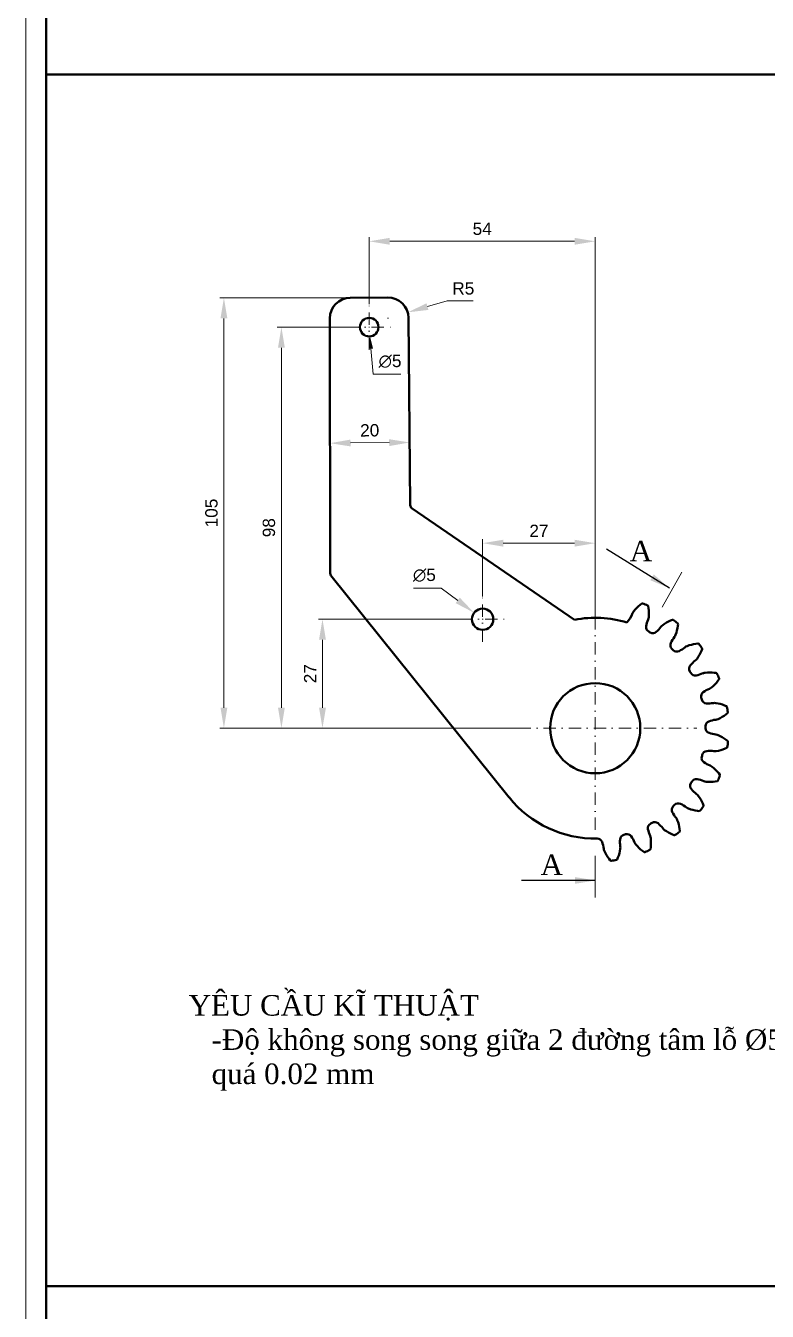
# Model space of a CAD drawing. Header units: inches. Extents: x -122986 to 27550, y -4965 to 6170.
# Drawn here: x 5348.4 to 5529, y 569.1 to 882.1 of the extents above; entities that cross this region are included whole.
import ezdxf

# ---------------------------------------------------------------- set-up
doc = ezdxf.new("R2010")
doc.units = ezdxf.units.IN
doc.header["$LTSCALE"] = 2
doc.header["$MEASUREMENT"] = 0
doc.linetypes.add('DASHDOT', pattern=[1, 0.5, -0.25, 0, -0.25])
for name, color, linetype, lineweight in [('1 Kich Thước', 7, 'Continuous', 15), ('1 mãnh', 7, 'Continuous', 5), ('1 Đường Tâm', 50, 'DASHDOT', 9), ('1 Đậm', 7, 'Continuous', 50)]:
    doc.layers.add(name, color=color, linetype=linetype, lineweight=lineweight)
doc.styles.add('ISO-25', font='times.ttf', dxfattribs={"height": 2})
doc.styles.add('tinh', font='arial.ttf')
doc.dimstyles.new('ISO-25', dxfattribs={"dimtxt": 2.5, "dimasz": 2.5, "dimexe": 1.25, "dimexo": 0.625, "dimtad": 1, "dimtxsty": 'Standard', "dimcen": 8.5, "dimadec": 0, "dimazin": 0, "dimtfac": 1, "dimtmove": 0, "dimatfit": 3, "dimfxl": 1, "dimarcsym": 0})
doc.dimstyles.new('Tịnh', dxfattribs={"dimtxt": 0.3, "dimasz": 1.5, "dimexe": 1, "dimexo": 0.0625, "dimgap": 0.4, "dimtad": 1, "dimtoh": 1, "dimzin": 0, "dimdsep": 46, "dimtxsty": 'tinh', "dimcen": 0.09, "dimclrd": 256, "dimclre": 256, "dimclrt": 4, "dimadec": 0, "dimazin": 0, "dimtfac": 1, "dimtofl": 0, "dimtmove": 0, "dimatfit": 3, "dimfxl": 1, "dimtfillclr": 4, "dimtolj": 1, "dimtzin": 0, "dimlwd": -1, "dimlwe": -1, "dimarcsym": 0})

# ---------------------------------------------------------------- blocks, each defined once
blk = doc.blocks.new('*D255')
at = {"layer": '1 Kich Thước', "ltscale": 15, "transparency": 16777216}
for p, q in [((5432.02, 814.28), (5432.02, 830.63)), ((5437.02, 829.63), (5482.05, 829.63)), ((5487.05, 735.9), (5487.05, 830.63))]:
    blk.add_line(p, q, dxfattribs=at)
for points in [[(5437.02, 830.46), (5437.02, 828.79), (5432.02, 829.63)], [(5482.05, 830.46), (5482.05, 828.79), (5487.05, 829.63)]]:
    blk.add_solid(points, dxfattribs=at)
at = {"layer": 'Defpoints', "color": 0, "ltscale": 15, "transparency": 16777216}
for p in [(5487.05, 829.63), (5432.02, 814.22), (5487.05, 735.83)]:
    blk.add_point(p, dxfattribs=at)
at = {"layer": '1 Kich Thước', "color": 4, "ltscale": 15, "transparency": 16777216, "insert": (5459.54, 832.65), "char_height": 3, "attachment_point": 5, "style": 'tinh'}
blk.add_mtext('\\A1;54', dxfattribs=at)
blk = doc.blocks.new('*D256')
at = {"layer": '1 Kich Thước', "ltscale": 15, "transparency": 16777216}
for p, q in [((5422.48, 779.89), (5422.47, 781.47)), ((5427.48, 780.52), (5436.88, 780.61)), ((5441.89, 780.07), (5441.87, 781.65))]:
    blk.add_line(p, q, dxfattribs=at)
for points in [[(5427.47, 781.35), (5427.48, 779.69), (5422.48, 780.47)], [(5436.88, 781.44), (5436.89, 779.77), (5441.88, 780.65)]]:
    blk.add_solid(points, dxfattribs=at)
at = {"layer": 'Defpoints', "color": 0, "ltscale": 15, "transparency": 16777216}
for p in [(5422.48, 779.83), (5441.88, 780.65), (5441.89, 780.01)]:
    blk.add_point(p, dxfattribs=at)
at = {"layer": '1 Kich Thước', "color": 4, "ltscale": 15, "transparency": 16777216, "insert": (5432.15, 783.59), "char_height": 3, "attachment_point": 5, "rotation": 0.5329, "style": 'tinh'}
blk.add_mtext('\\A1;20', dxfattribs=at)
blk = doc.blocks.new('*D257')
at = {"layer": '1 Kich Thước', "ltscale": 15, "transparency": 16777216}
for p, q in [((5431.93, 808.72), (5432.11, 808.72)), ((5432.02, 808.63), (5432.02, 808.81)), ((5432.97, 797.28), (5432.46, 803.49)), ((5439.72, 797.28), (5432.97, 797.28))]:
    blk.add_line(p, q, dxfattribs=at)
blk.add_solid([(5432.96, 803.53), (5431.96, 803.45), (5432.21, 806.48)], dxfattribs=at)
at = {"layer": 'Defpoints', "color": 0, "ltscale": 15, "transparency": 16777216}
for p in [(5431.84, 810.96), (5432.21, 806.48)]:
    blk.add_point(p, dxfattribs=at)
at = {"layer": '1 Kich Thước', "color": 4, "ltscale": 15, "transparency": 16777216, "insert": (5437.1, 800.4), "char_height": 3, "attachment_point": 5, "style": 'tinh'}
blk.add_mtext('\\A1;∅5', dxfattribs=at)
blk = doc.blocks.new('*D258')
at = {"layer": '1 Kich Thước', "ltscale": 15, "transparency": 16777216}
for p, q in [((5442.83, 745.2), (5449.58, 745.2)), ((5449.58, 745.2), (5453.58, 742.19)), ((5459.56, 737.62), (5459.74, 737.62)), ((5459.65, 737.53), (5459.65, 737.71))]:
    blk.add_line(p, q, dxfattribs=at)
blk.add_solid([(5454.08, 742.86), (5453.08, 741.53), (5457.57, 739.18)], dxfattribs=at)
at = {"layer": 'Defpoints', "color": 0, "ltscale": 15, "transparency": 16777216}
for p in [(5457.57, 739.18), (5461.72, 736.06)]:
    blk.add_point(p, dxfattribs=at)
at = {"layer": '1 Kich Thước', "color": 4, "ltscale": 15, "transparency": 16777216, "insert": (5445.46, 748.32), "char_height": 3, "attachment_point": 5, "style": 'tinh'}
blk.add_mtext('\\A1;∅5', dxfattribs=at)
blk = doc.blocks.new('*D259')
at = {"layer": '1 Kich Thước', "ltscale": 15, "transparency": 16777216}
for p, q in [((5459.65, 743.18), (5459.65, 757.13)), ((5464.65, 756.13), (5482.05, 756.13)), ((5487.05, 743.18), (5487.05, 757.13))]:
    blk.add_line(p, q, dxfattribs=at)
for points in [[(5464.65, 756.96), (5464.65, 755.29), (5459.65, 756.13)], [(5482.05, 756.96), (5482.05, 755.29), (5487.05, 756.13)]]:
    blk.add_solid(points, dxfattribs=at)
at = {"layer": 'Defpoints', "color": 0, "ltscale": 15, "transparency": 16777216}
for p in [(5487.05, 756.13), (5459.65, 743.12), (5487.05, 743.12)]:
    blk.add_point(p, dxfattribs=at)
at = {"layer": '1 Kich Thước', "color": 4, "ltscale": 15, "transparency": 16777216, "insert": (5473.35, 759.13), "char_height": 3, "attachment_point": 5, "style": 'tinh'}
blk.add_mtext('\\A1;27', dxfattribs=at)
blk = doc.blocks.new('*D260')
at = {"layer": '1 Kich Thước', "ltscale": 15, "transparency": 16777216}
for p, q in [((5427.32, 815.86), (5395.65, 815.86)), ((5396.65, 810.86), (5396.65, 716.08)), ((5470.49, 711.08), (5395.65, 711.08))]:
    blk.add_line(p, q, dxfattribs=at)
for points in [[(5395.82, 810.86), (5397.49, 810.86), (5396.65, 815.86)], [(5395.82, 716.08), (5397.49, 716.08), (5396.65, 711.08)]]:
    blk.add_solid(points, dxfattribs=at)
at = {"layer": 'Defpoints', "color": 0, "ltscale": 15, "transparency": 16777216}
for p in [(5427.38, 815.86), (5396.65, 711.08), (5470.55, 711.08)]:
    blk.add_point(p, dxfattribs=at)
at = {"layer": '1 Kich Thước', "color": 4, "ltscale": 15, "transparency": 16777216, "insert": (5393.62, 763.47), "char_height": 3, "attachment_point": 5, "rotation": 90, "style": 'tinh'}
blk.add_mtext('\\A1;105', dxfattribs=at)
blk = doc.blocks.new('*D261')
at = {"layer": '1 Kich Thước', "ltscale": 15, "transparency": 16777216}
for p, q in [((5426.46, 808.72), (5409.65, 808.72)), ((5410.65, 803.72), (5410.65, 716.08)), ((5426.46, 711.08), (5409.65, 711.08))]:
    blk.add_line(p, q, dxfattribs=at)
for points in [[(5409.82, 803.72), (5411.49, 803.72), (5410.65, 808.72)], [(5409.82, 716.08), (5411.49, 716.08), (5410.65, 711.08)]]:
    blk.add_solid(points, dxfattribs=at)
at = {"layer": 'Defpoints', "color": 0, "ltscale": 15, "transparency": 16777216}
for p in [(5426.52, 808.72), (5410.65, 711.08), (5426.52, 711.08)]:
    blk.add_point(p, dxfattribs=at)
at = {"layer": '1 Kich Thước', "color": 4, "ltscale": 15, "transparency": 16777216, "insert": (5407.62, 759.9), "char_height": 3, "attachment_point": 5, "rotation": 90, "style": 'tinh'}
blk.add_mtext('\\A1;98', dxfattribs=at)
blk = doc.blocks.new('*D262')
at = {"layer": '1 Kich Thước', "ltscale": 15, "transparency": 16777216}
for p, q in [((5454.09, 737.62), (5419.65, 737.62)), ((5420.65, 732.62), (5420.65, 716.08)), ((5454.09, 711.08), (5419.65, 711.08))]:
    blk.add_line(p, q, dxfattribs=at)
for points in [[(5419.82, 732.62), (5421.49, 732.62), (5420.65, 737.62)], [(5419.82, 716.08), (5421.49, 716.08), (5420.65, 711.08)]]:
    blk.add_solid(points, dxfattribs=at)
at = {"layer": 'Defpoints', "color": 0, "ltscale": 15, "transparency": 16777216}
for p in [(5454.15, 737.62), (5420.65, 711.08), (5454.15, 711.08)]:
    blk.add_point(p, dxfattribs=at)
at = {"layer": '1 Kich Thước', "color": 4, "ltscale": 15, "transparency": 16777216, "insert": (5417.65, 724.35), "char_height": 3, "attachment_point": 5, "rotation": 90, "style": 'tinh'}
blk.add_mtext('\\A1;27', dxfattribs=at)
blk = doc.blocks.new('*D217')
at = {"layer": '1 mãnh', "ltscale": 15, "transparency": 16777216}
for p, q in [((5451.01, 815.11), (5446.21, 813.72)), ((5457.37, 815.11), (5451.01, 815.11)), ((5436.51, 810.94), (5436.69, 810.94)), ((5436.6, 810.85), (5436.6, 811.03))]:
    blk.add_line(p, q, dxfattribs=at)
blk.add_solid([(5445.98, 814.52), (5446.44, 812.92), (5441.41, 812.33)], dxfattribs=at)
at = {"layer": 'Defpoints', "color": 0, "ltscale": 15, "transparency": 16777216}
for p in [(5436.6, 810.94), (5441.41, 812.33)]:
    blk.add_point(p, dxfattribs=at)
at = {"layer": '1 mãnh', "color": 4, "lineweight": 25, "ltscale": 15, "transparency": 16777216, "insert": (5454.94, 818.14), "char_height": 3, "attachment_point": 5, "style": 'tinh'}
blk.add_mtext('\\A1;R5', dxfattribs=at)

msp = doc.modelspace()

# ---------------------------------------------------------------- linework, layer by layer
at = {"layer": '1 mãnh', "lineweight": 13, "ltscale": 15}
for p, q in [((5503.389, 740.536), (5508.141, 749.052)), ((5487.049, 679.978), (5487.049, 669.869))]:
    msp.add_line(p, q, dxfattribs=at)
at = {"layer": '1 mãnh', "ltscale": 15}
msp.add_lwpolyline([(5348.394, 1460.226), (5348.394, 271.226), (6189.394, 271.226), (6189.394, 1460.226)], close=True, dxfattribs=at)
at = {"layer": '1 Đường Tâm', "lineweight": 9, "ltscale": 3}
for p, q in [((5432.025, 803.222), (5432.025, 814.222)), ((5426.525, 808.722), (5437.525, 808.722)), ((5459.648, 732.119), (5459.648, 743.119)), ((5454.148, 737.619), (5465.148, 737.619)), ((5487.048, 686.333), (5487.048, 735.833)), ((5462.298, 711.083), (5511.798, 711.083))]:
    msp.add_line(p, q, dxfattribs=at)
at = {"layer": '1 Đậm', "lineweight": 50, "ltscale": 15}
for p, q in [((5353.394, 870.226), (6183.394, 870.226)), ((5422.712, 748.243), (5466.098, 694.249)), ((5353.394, 575.226), (6183.394, 575.226))]:
    msp.add_line(p, q, dxfattribs=at)
at = {"layer": '1 Đậm', "lineweight": 50}
for p, q in [((5436.557, 815.945), (5427.385, 815.862)), ((5422.43, 810.85), (5422.536, 748.809)), ((5441.602, 810.99), (5442.026, 765.405)), ((5442.461, 764.589), (5482.044, 737.488)), ((5498.368, 741.428), (5498.001, 741.15)), ((5500.038, 740.328), (5499.966, 740.783)), ((5505.837, 737.464), (5505.409, 737.291)), ((5507.164, 735.969), (5507.213, 736.428)), ((5512.025, 731.703), (5511.567, 731.645)), ((5512.92, 729.915), (5513.086, 730.345)), ((5516.51, 724.536), (5516.053, 724.599)), ((5516.912, 722.577), (5517.184, 722.95)), ((5518.988, 716.452), (5518.563, 716.631)), ((5518.869, 714.456), (5519.228, 714.745)), ((5519.289, 708.002), (5518.925, 708.285)), ((5518.658, 706.105), (5519.08, 706.292)), ((5516.293, 698.093), (5516.748, 698.164)), ((5517.393, 699.762), (5517.115, 700.13)), ((5513.429, 692.294), (5513.256, 692.721)), ((5511.934, 690.966), (5512.393, 690.918)), ((5507.667, 686.106), (5507.61, 686.564)), ((5487.29, 684.209), (5487.518, 684.212)), ((5505.879, 685.211), (5506.31, 685.045)), ((5490.42, 679.261), (5490.71, 678.902)), ((5492.416, 679.143), (5492.596, 679.568)), ((5498.542, 681.218), (5498.914, 680.947)), ((5500.5, 681.62), (5500.564, 682.077))]:
    msp.add_line(p, q, dxfattribs=at)
at = {"layer": '1 Đậm', "ltscale": 0.2}
msp.add_lwpolyline([(5353.394, 1434.226), (5353.394, 276.226), (6183.394, 276.226), (6183.394, 1434.226)], close=True, dxfattribs=at)
at = {"layer": '1 Đậm', "lineweight": 50}
for points in [[(5498.603, 741.459), (5498.523, 741.475), (5498.443, 741.465), (5498.368, 741.428)], [(5499.966, 740.783), (5499.938, 740.862), (5499.885, 740.927), (5499.818, 740.969)], [(5506.072, 737.433), (5505.999, 737.47), (5505.918, 737.481), (5505.837, 737.464)], [(5507.213, 736.428), (5507.206, 736.511), (5507.171, 736.588), (5507.118, 736.645)], [(5512.243, 731.612), (5512.182, 731.666), (5512.107, 731.697), (5512.025, 731.703)], [(5513.086, 730.345), (5513.1, 730.427), (5513.087, 730.51), (5513.05, 730.579)], [(5516.698, 724.391), (5516.653, 724.459), (5516.589, 724.509), (5516.51, 724.536)], [(5517.184, 722.95), (5517.219, 723.025), (5517.228, 723.109), (5517.21, 723.185)], [(5519.132, 716.264), (5519.106, 716.341), (5519.057, 716.406), (5518.988, 716.452)], [(5519.228, 714.745), (5519.282, 714.809), (5519.312, 714.888), (5519.315, 714.966)], [(5519.38, 707.783), (5519.375, 707.864), (5519.344, 707.94), (5519.289, 708.002)], [(5519.08, 706.292), (5519.148, 706.339), (5519.197, 706.408), (5519.22, 706.482)], [(5516.748, 698.164), (5516.827, 698.193), (5516.892, 698.246), (5516.933, 698.312)], [(5517.424, 699.527), (5517.44, 699.607), (5517.43, 699.688), (5517.393, 699.762)], [(5513.398, 692.059), (5513.434, 692.132), (5513.445, 692.213), (5513.429, 692.294)], [(5512.393, 690.918), (5512.476, 690.925), (5512.553, 690.959), (5512.61, 691.012)], [(5507.577, 685.887), (5507.63, 685.948), (5507.662, 686.023), (5507.667, 686.106)], [(5506.31, 685.045), (5506.392, 685.03), (5506.475, 685.044), (5506.544, 685.08)], [(5498.914, 680.947), (5498.99, 680.911), (5499.074, 680.903), (5499.15, 680.92)], [(5500.356, 681.433), (5500.424, 681.478), (5500.474, 681.542), (5500.5, 681.62)], [(5490.71, 678.902), (5490.774, 678.849), (5490.853, 678.819), (5490.931, 678.816)], [(5492.228, 678.998), (5492.306, 679.024), (5492.37, 679.074), (5492.416, 679.143)]]:
    msp.add_lwpolyline(points, dxfattribs=at)
for centre, radius in [((5432.025, 808.722), 2.25), ((5432.025, 808.722), 2.25), ((5459.648, 737.619), 2.6), ((5487.048, 711.083), 10.975)]:
    msp.add_circle(centre, radius, dxfattribs=at)
for centre, radius, start, end in [((5427.43, 810.862), 5, 90.51722, 180.13706), ((5436.602, 810.945), 5, 0.51722, 90.51722), ((5443.026, 765.414), 1, 180.53293, 235.60187), ((5423.536, 748.81), 1, 180.09779, 214.58351), ((5488.697, 741.999), 8, 319.63523, 338.46121), ((5498.039, 738.312), 2.044, 141.76719, 158.46119), ((5503.975, 733.636), 9.6, 128.48661, 141.76722), ((5487.048, 711.083), 32.5, 66.86203, 69.17241), ((5490.521, 739.067), 9.6, 354.26722, 7.54784), ((5500.681, 735.682), 1.25, 169.7405, 241.00354), ((5507.324, 734.48), 8, 157.57323, 169.7405), ((5498.039, 738.312), 2.044, 337.57325, 354.26726), ((5496.643, 740.519), 8, 311.29395, 323.46121), ((5504.712, 734.539), 2.044, 126.76719, 143.46119), ((5509.235, 728.486), 9.6, 113.48661, 126.76722), ((5487.048, 711.083), 32.5, 51.86203, 54.17242), ((5497.645, 737.214), 9.6, 339.26722, 352.54784), ((5487.048, 711.083), 26.875, 60.03091, 61.00354), ((5501.097, 735.447), 1.25, 240.03091, 311.29396), ((5512.688, 728.435), 8, 142.57323, 154.7405), ((5504.712, 734.539), 2.044, 322.57325, 339.26726), ((5506.584, 731.316), 1.25, 154.7405, 226.00354), ((5487.048, 711.083), 26.875, 45.03091, 46.00354), ((5506.924, 730.981), 1.25, 225.03091, 296.29396), ((5503.934, 737.033), 8, 296.29395, 308.46121), ((5510.181, 729.168), 2.044, 111.76719, 128.46119), ((5512.983, 722.151), 9.6, 98.48661, 111.76722), ((5504.048, 733.581), 9.6, 324.26722, 337.54784), ((5487.048, 711.083), 32.5, 36.86203, 39.17241), ((5511.155, 725.57), 1.25, 139.74049, 211.00354), ((5516.306, 721.208), 8, 127.57323, 139.74049), ((5510.181, 729.168), 2.044, 307.57325, 324.26726), ((5487.048, 711.083), 26.875, 30.03091, 31.00354), ((5511.397, 725.159), 1.25, 210.03091, 281.29396), ((5510.075, 731.778), 8, 281.29395, 293.46121), ((5514.074, 722.564), 2.044, 96.76719, 113.46119), ((5514.964, 715.061), 9.6, 83.48661, 96.76722), ((5487.048, 711.083), 32.5, 21.86203, 24.17242), ((5517.929, 713.29), 8, 112.57323, 124.74049), ((5514.074, 722.564), 2.044, 292.57325, 309.26726), ((5509.291, 728.414), 9.6, 309.26722, 322.54784), ((5514.083, 718.837), 1.25, 124.74049, 196.00354), ((5487.048, 711.083), 26.875, 15.03091, 16.00354), ((5514.21, 718.377), 1.25, 195.03091, 266.29396), ((5514.647, 725.113), 8, 266.29395, 278.46121), ((5516.125, 715.178), 2.044, 81.76719, 98.46119), ((5515.043, 707.7), 9.6, 68.48661, 81.76722), ((5513.019, 722.067), 9.6, 294.26722, 307.54784), ((5487.048, 711.083), 32.5, 6.86203, 9.17241), ((5515.168, 711.576), 1.25, 109.7405, 181.00354), ((5487.048, 711.083), 26.875, 0.03091, 1.00354), ((5515.173, 711.098), 1.25, 180.03091, 251.29396), ((5517.448, 705.222), 8, 97.57323, 109.7405), ((5516.125, 715.178), 2.044, 277.57325, 294.26726), ((5517.338, 717.492), 8, 251.29395, 263.46121), ((5516.194, 707.513), 2.044, 66.76719, 83.46119), ((5513.213, 700.57), 9.6, 53.48661, 66.76722), ((5487.048, 711.083), 32.5, 351.86203, 354.17241), ((5487.048, 711.083), 26.875, 345.03091, 346.00354), ((5514.338, 704.281), 1.25, 94.74049, 166.00354), ((5514.896, 697.554), 8, 82.57323, 94.74049), ((5516.194, 707.513), 2.044, 262.57325, 279.26726), ((5514.977, 714.971), 9.6, 279.26722, 292.54784), ((5514.218, 703.818), 1.25, 165.03091, 236.29396), ((5517.964, 709.434), 8, 236.29395, 248.46121), ((5514.277, 700.091), 2.044, 51.76719, 68.46119), ((5509.6, 694.156), 9.6, 38.48661, 51.76722), ((5487.048, 711.083), 26.875, 330.03091, 331.00354), ((5511.647, 697.449), 1.25, 79.74049, 151.00354), ((5510.445, 690.807), 8, 67.57323, 79.7405), ((5514.277, 700.091), 2.044, 247.57325, 264.26726), ((5515.032, 707.61), 9.6, 264.26722, 277.54784), ((5487.048, 711.083), 32.5, 336.86203, 339.17241), ((5511.412, 697.034), 1.25, 150.03091, 221.29396), ((5516.484, 701.488), 8, 221.29395, 233.46121), ((5510.504, 693.418), 2.044, 36.76719, 53.46119), ((5487.048, 711.083), 26.875, 218.78295, 271.00354), ((5506.946, 691.206), 1.25, 135.03091, 206.29396), ((5487.048, 711.083), 26.875, 315.03091, 316.00354), ((5507.28, 691.547), 1.25, 64.74049, 136.00354), ((5504.4, 685.442), 8, 52.57323, 64.74049), ((5510.504, 693.418), 2.044, 232.57325, 249.26726), ((5504.451, 688.895), 9.6, 23.48661, 36.76722), ((5487.048, 711.083), 32.5, 321.86203, 324.17242), ((5512.997, 694.196), 8, 206.29395, 218.46121), ((5505.133, 687.949), 2.044, 21.76719, 38.46119), ((5498.115, 685.147), 9.6, 8.48661, 21.76722), ((5513.179, 700.485), 9.6, 249.26722, 262.54784), ((5501.123, 686.734), 1.25, 120.03091, 191.29396), ((5507.743, 688.055), 8, 191.29395, 203.46121), ((5487.048, 711.083), 26.875, 300.03091, 301.00354), ((5501.535, 686.976), 1.25, 49.74049, 121.00354), ((5497.172, 681.825), 8, 37.57323, 49.74049), ((5505.133, 687.949), 2.044, 217.57325, 234.26726), ((5509.546, 694.083), 9.6, 234.26722, 247.54784), ((5487.048, 711.083), 32.5, 306.86203, 309.17241), ((5487.54, 682.962), 1.25, 19.74049, 91.00354), ((5481.187, 680.682), 8, 7.57323, 19.74049), ((5501.078, 683.484), 8, 176.29395, 188.46121), ((5494.342, 683.92), 1.25, 105.03091, 176.29396), ((5487.048, 711.083), 26.875, 285.03091, 286.00354), ((5494.802, 684.048), 1.25, 34.74049, 106.00354), ((5489.255, 680.201), 8, 22.57323, 34.74049), ((5498.529, 684.057), 2.044, 202.57325, 219.26726), ((5504.379, 688.839), 9.6, 219.26722, 232.54784), ((5498.529, 684.057), 2.044, 6.76719, 23.46119), ((5491.026, 683.166), 9.6, 353.48661, 6.76722), ((5491.143, 682.006), 2.044, 187.57325, 204.26726), ((5498.032, 685.112), 9.6, 204.26722, 217.54784), ((5483.665, 683.088), 9.6, 338.48661, 351.76722), ((5491.143, 682.006), 2.044, 351.76719, 8.46119), ((5487.048, 711.083), 32.5, 291.86203, 294.17242), ((5487.048, 711.083), 32.5, 276.86203, 279.17241)]:
    msp.add_arc(centre, radius, start, end, dxfattribs=at)
at = {"layer": '1 Đậm', "lineweight": 50, "ltscale": 15}
msp.add_arc((5487.048, 711.086), 26.872, 73.24901, 100.73229, dxfattribs=at)

# ---------------------------------------------------------------- texts
at = {"insert": (5379.653, 646.105), "char_height": 7, "attachment_point": 1}
msp.add_mtext_dynamic_manual_height_columns('\\pi-21,l29.3979,t29.3979;{\\fTimes New Roman TUR|b0|i0|c0|p18;\\H0.71429x;YÊU CẦU KĨ THUẬT\\P\\pi0,l14,t14,29.3979;-Độ không song song giữa 2 đường tâm lỗ Ø5 và Ø22 không quá 0.02 mm}', width=202.553, gutter_width=17.5, heights=[214.239], dxfattribs=at)
at = {"layer": '1 Kich Thước', "char_height": 5, "width": 4.01748, "attachment_point": 1, "style": 'ISO-25'}
for insert in [(5495.468, 756.731), (5473.752, 680.334)]:
    msp.add_mtext('A', dxfattribs=dict(at, insert=insert))

# ---------------------------------------------------------------- dimensions: what is measured, and where the dimension line sits
at = {"layer": '1 Kich Thước', "ltscale": 15}
dim = msp.add_linear_dim(base=(5487.048, 829.628), p1=(5432.025, 814.222), p2=(5487.048, 735.833), text='54', dimstyle='Tịnh', override={"dimtxt": 3, "dimasz": 5, "dimgap": 1.5, "dimdec": 0, "dimtdec": 0}, dxfattribs=at)
dim.commit()
dim.dimension.update_dxf_attribs({"geometry": '*D255', "text_midpoint": (5459.536, 832.653)})
for base, p1, p2, picture, middle in [((5396.653, 711.083), (5427.385, 815.862), (5470.548, 711.083), '*D260', (5393.622, 763.472)), ((5410.653, 711.083), (5426.525, 808.722), (5426.525, 711.083), '*D261', (5407.622, 759.902)), ((5420.653, 711.083), (5454.148, 737.619), (5454.148, 711.083), '*D262', (5417.647, 724.351))]:
    dim = msp.add_linear_dim(base=base, p1=p1, p2=p2, angle=90, dimstyle='Tịnh', override={"dimtxt": 3, "dimasz": 5, "dimgap": 1.5, "dimdec": 0, "dimtdec": 0}, dxfattribs=at)
    dim.commit()
    dim.dimension.update_dxf_attribs({"geometry": picture, "text_midpoint": middle})
dim = msp.add_diameter_dim_2p(p1=(5431.8391, 810.9643), p2=(5432.2103, 806.4796), dimstyle='Tịnh', override={"dimtxt": 3, "dimasz": 3, "dimgap": 1.5, "dimdec": 0, "dimtdec": 0}, dxfattribs=at)
dim.commit()
dim.dimension.update_dxf_attribs({"geometry": '*D257', "text_midpoint": (5437.0984, 800.3955)})
dim = msp.add_aligned_dim(p1=(5422.483, 779.829), p2=(5441.89, 780.01), distance=0.643, text='20', dimstyle='Tịnh', override={"dimtxt": 3, "dimasz": 5, "dimgap": 1.5, "dimdec": 0, "dimtdec": 0}, dxfattribs=at)
dim.commit()
dim.dimension.update_dxf_attribs({"geometry": '*D256', "text_midpoint": (5432.152, 783.595)})
dim = msp.add_linear_dim(base=(5487.048, 756.128), p1=(5459.648, 743.119), p2=(5487.048, 743.119), dimstyle='Tịnh', override={"dimtxt": 3, "dimasz": 5, "dimgap": 1.5, "dimdec": 0, "dimtdec": 0}, dxfattribs=at)
dim.commit()
dim.dimension.update_dxf_attribs({"geometry": '*D259', "text_midpoint": (5473.348, 759.134)})
dim = msp.add_diameter_dim_2p(p1=(5461.724, 736.055), p2=(5457.571, 739.184), dimstyle='Tịnh', override={"dimtxt": 3, "dimasz": 5, "dimgap": 1.5, "dimdec": 0, "dimtdec": 0}, dxfattribs=at)
dim.commit()
dim.dimension.update_dxf_attribs({"geometry": '*D258', "text_midpoint": (5445.457, 745.2), "dimtype": 163})
at = {"layer": '1 mãnh', "lineweight": 25, "ltscale": 15}
dim = msp.add_radius_dim(center=(5436.602, 810.945), mpoint=(5441.405, 812.333), dimstyle='Tịnh', override={"dimtxt": 3, "dimasz": 5, "dimgap": 1.5, "dimdec": 0, "dimtdec": 0}, dxfattribs=at)
dim.commit()
dim.dimension.update_dxf_attribs({"geometry": '*D217', "text_midpoint": (5454.942, 818.136)})

# ---------------------------------------------------------------- leaders
at = {"layer": '1 Kich Thước'}
for points in [[(5505.138, 745.174), (5489.841, 754.659)], [(5487.099, 674.014), (5469.099, 674.014)]]:
    msp.add_leader(points, dimstyle='ISO-25', override={"dimasz": 5, "dimtad": 0}, dxfattribs=at)

doc.saveas('drawing.dxf')
